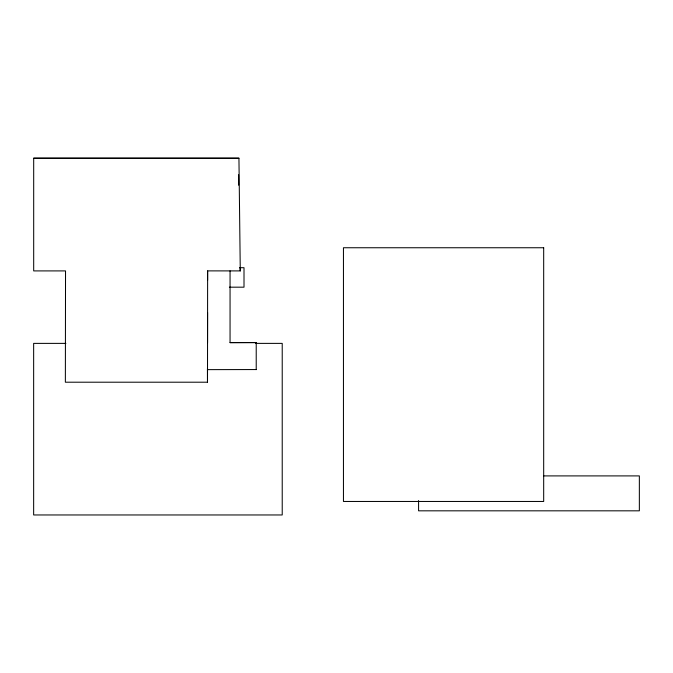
<?xml version="1.0" encoding="UTF-8"?>
<svg xmlns="http://www.w3.org/2000/svg" width="673" height="673" viewBox="0 0 673 673"><rect width="100%" height="100%" fill="white"/><g stroke="black" fill="none" stroke-linecap="round" stroke-linejoin="round"><path stroke-width="1.01" d="M207.562 342.666L207.595 312.499M207.621 280.246L207.629 270.882L240.278 270.908L238.94 158.205L33.692 158.205L33.692 270.908L65.533 270.908L65.365 382.205L207.503 382.205L207.629 270.882M33.692 158.205L238.94 158.205M239.79 267.703L244.005 267.703L244.005 287.178L229.392 287.178M230.057 342.582L256.22 342.582L256.22 369.637M256.22 342.582L230.057 342.666L230.057 270.882M65.878 343.381L33.65 343.381L33.65 514.963L282.223 514.963L282.223 343.381L255.647 343.381M256.22 369.553L207.52 369.637M543.607 475.904L639.35 475.904L639.35 510.824L418.581 510.824L418.581 500.552M240.278 270.908L240.068 267.703M238.579 174.744L238.629 185.193M207.435 368.678L207.461 382.222M543.683 247.748L343.449 247.748L343.449 501.461L543.683 501.461L543.683 247.748"/></g></svg>
